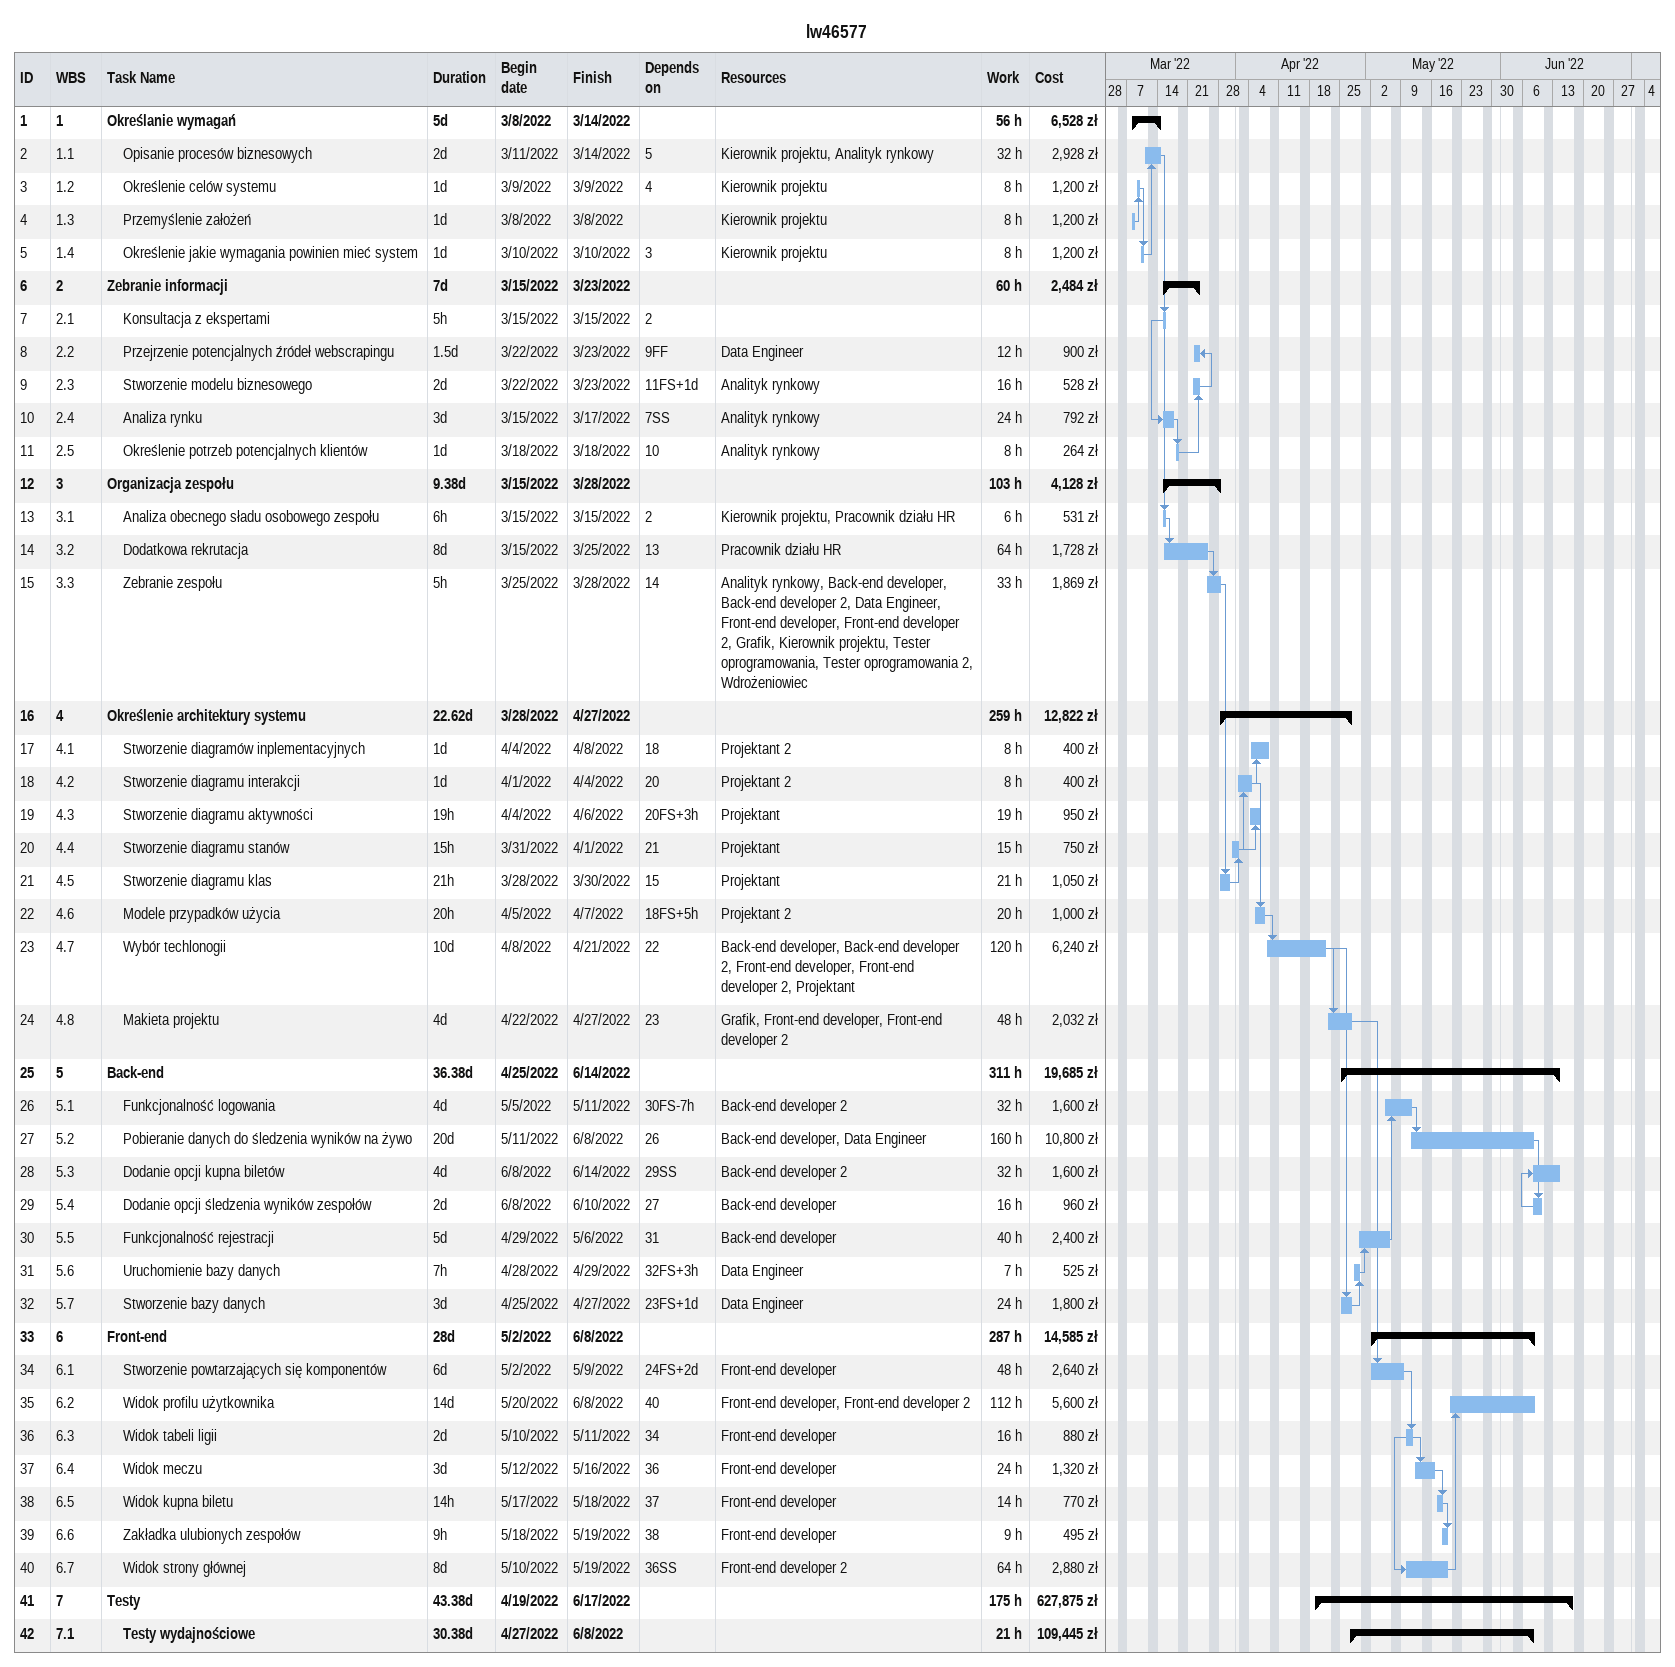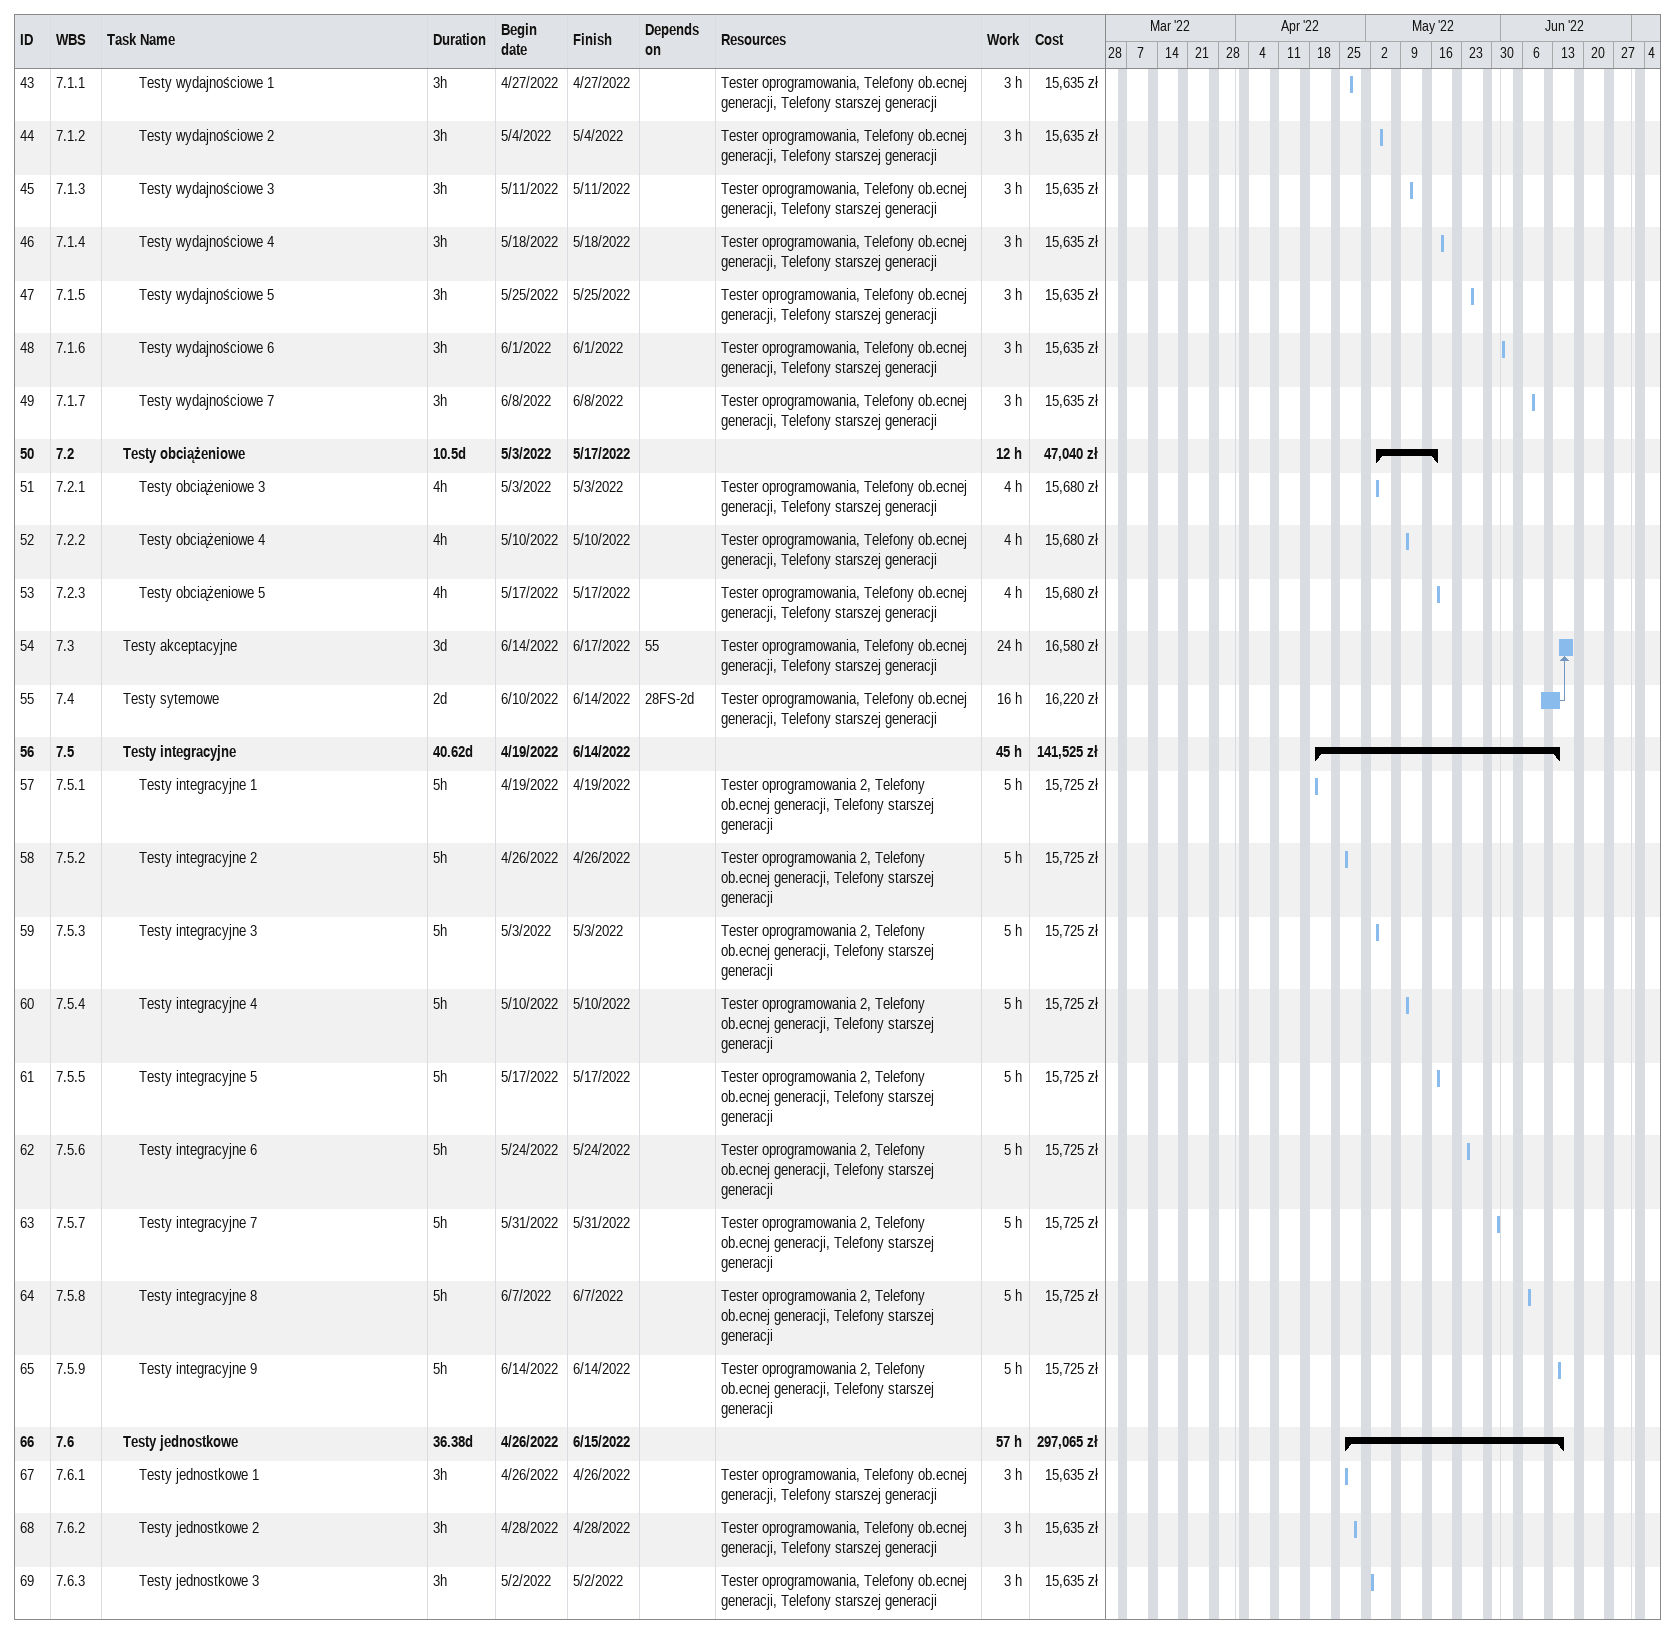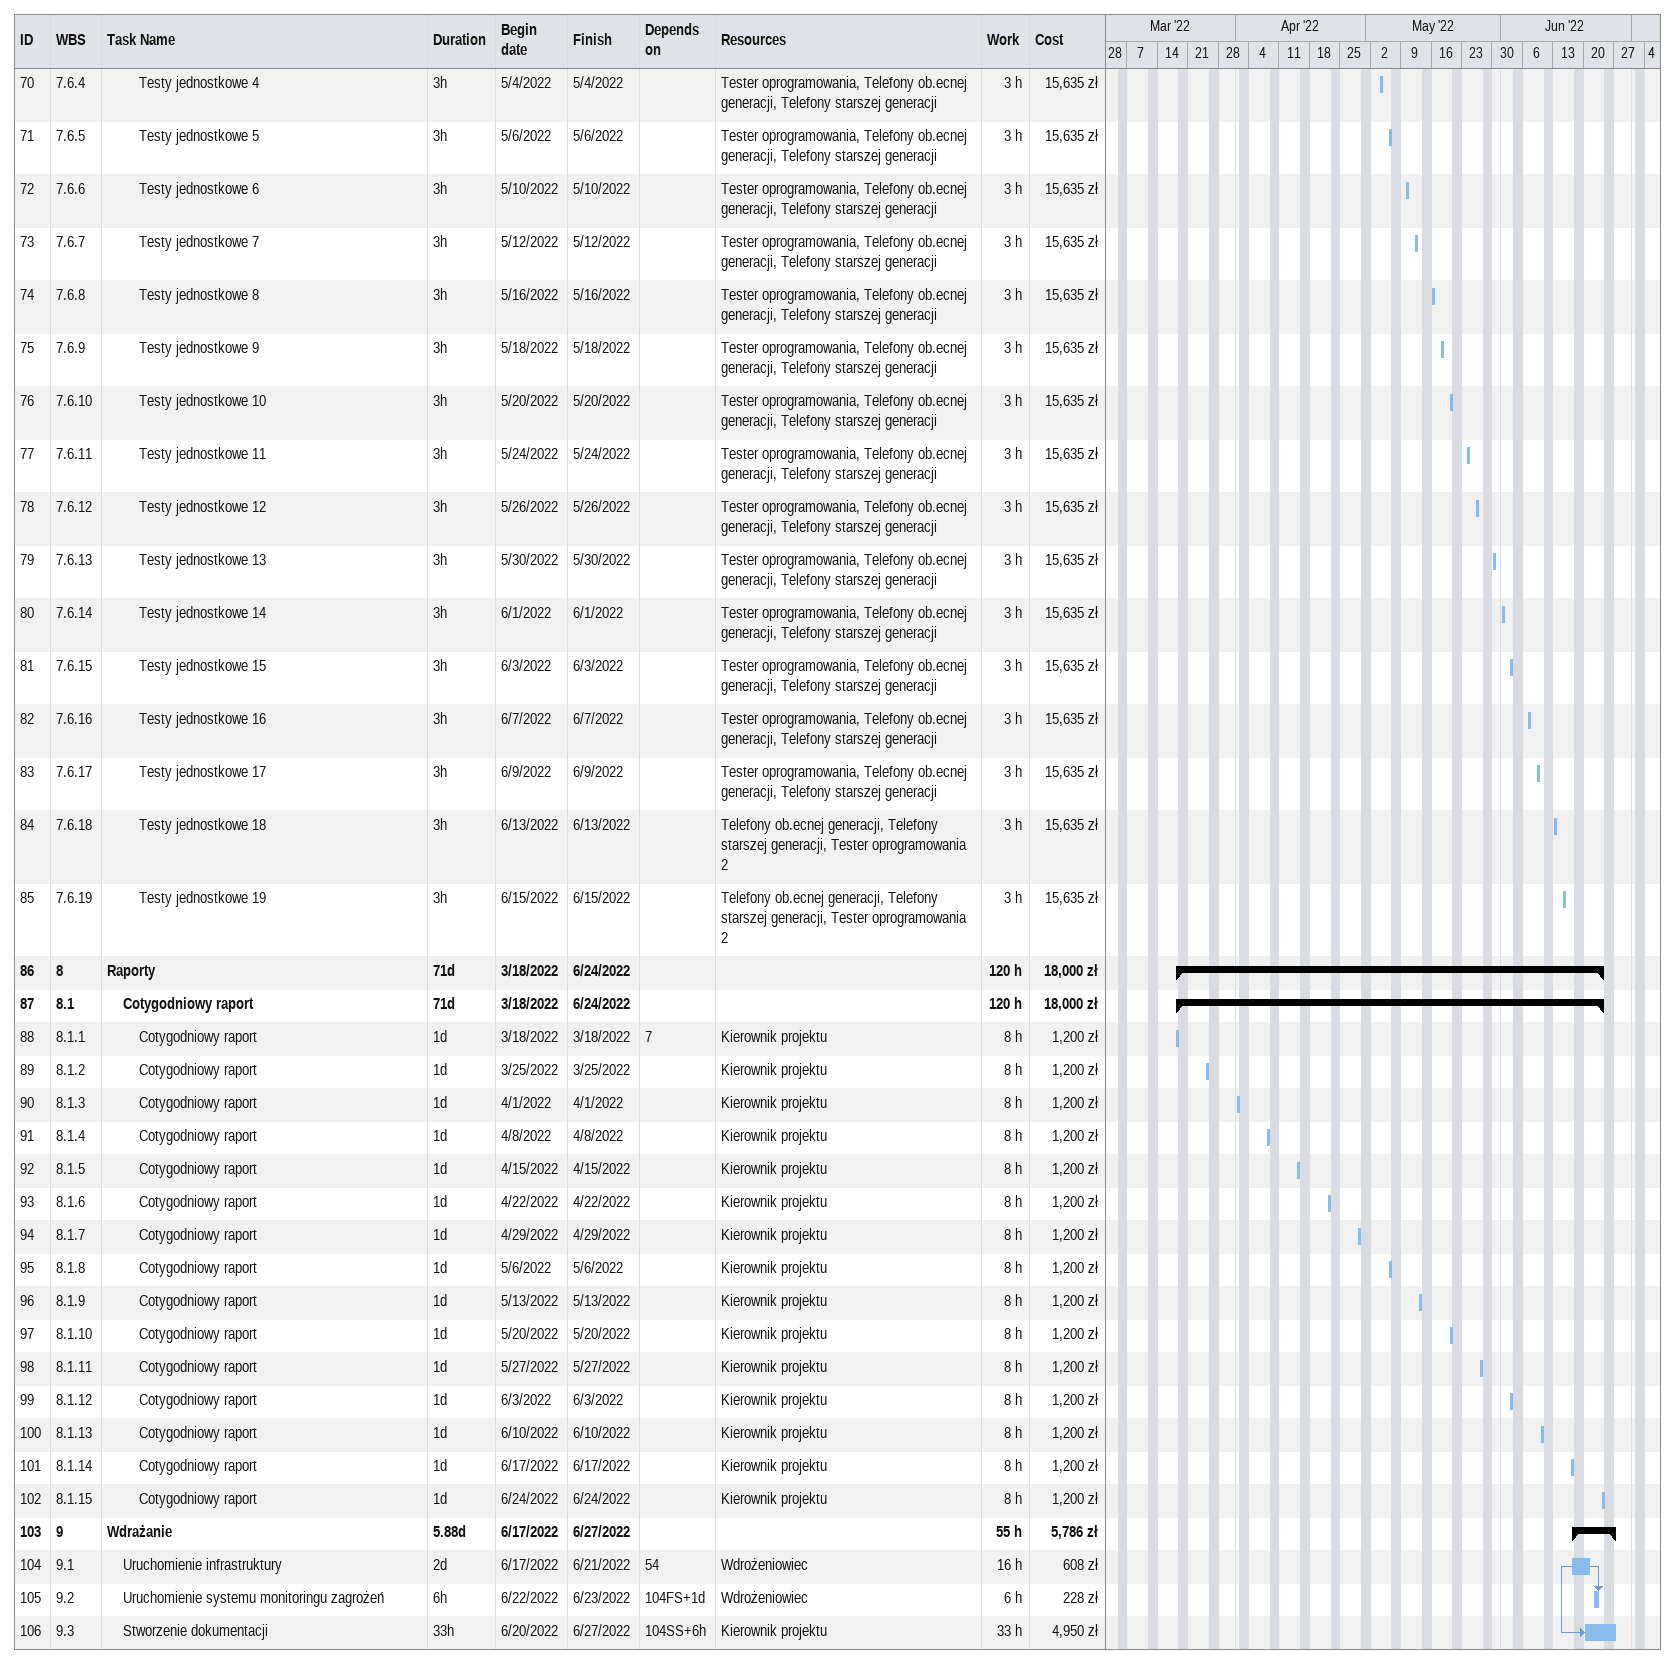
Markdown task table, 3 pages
lw46577

| ID | WBS | Task | Duration | Start | Finish | Predecessors | Resources | Work (h) | Cost (zł) |
|---|---|---|---|---|---|---|---|---|---|
| 1 | 1 | **Określanie wymagań** | 5d | 2022-03-08 | 2022-03-14 |  |  | 56 | 6528 |
| 2 | 1.1 | Opisanie procesów biznesowych | 2d | 2022-03-11 | 2022-03-14 | 5 | Kierownik projektu, Analityk rynkowy | 32 | 2928 |
| 3 | 1.2 | Określenie celów systemu | 1d | 2022-03-09 | 2022-03-09 | 4 | Kierownik projektu | 8 | 1200 |
| 4 | 1.3 | Przemyślenie założeń | 1d | 2022-03-08 | 2022-03-08 |  | Kierownik projektu | 8 | 1200 |
| 5 | 1.4 | Określenie jakie wymagania powinien mieć system | 1d | 2022-03-10 | 2022-03-10 | 3 | Kierownik projektu | 8 | 1200 |
| 6 | 2 | **Zebranie informacji** | 7d | 2022-03-15 | 2022-03-23 |  |  | 60 | 2484 |
| 7 | 2.1 | Konsultacja z ekspertami | 5h | 2022-03-15 | 2022-03-15 | 2 |  |  |  |
| 8 | 2.2 | Przejrzenie potencjalnych źródeł webscrapingu | 1.5d | 2022-03-22 | 2022-03-23 | 9FF | Data Engineer | 12 | 900 |
| 9 | 2.3 | Stworzenie modelu biznesowego | 2d | 2022-03-22 | 2022-03-23 | 11FS+1d | Analityk rynkowy | 16 | 528 |
| 10 | 2.4 | Analiza rynku | 3d | 2022-03-15 | 2022-03-17 | 7SS | Analityk rynkowy | 24 | 792 |
| 11 | 2.5 | Określenie potrzeb potencjalnych klientów | 1d | 2022-03-18 | 2022-03-18 | 10 | Analityk rynkowy | 8 | 264 |
| 12 | 3 | **Organizacja zespołu** | 9.38d | 2022-03-15 | 2022-03-28 |  |  | 103 | 4128 |
| 13 | 3.1 | Analiza obecnego sładu osobowego zespołu | 6h | 2022-03-15 | 2022-03-15 | 2 | Kierownik projektu, Pracownik działu HR | 6 | 531 |
| 14 | 3.2 | Dodatkowa rekrutacja | 8d | 2022-03-15 | 2022-03-25 | 13 | Pracownik działu HR | 64 | 1728 |
| 15 | 3.3 | Zebranie zespołu | 5h | 2022-03-25 | 2022-03-28 | 14 | Analityk rynkowy, Back-end developer, Back-end developer 2, Data Engineer, Front-end developer, Front-end developer 2, Grafik, Kierownik projektu, Tester oprogramowania, Tester oprogramowania 2, Wdrożeniowiec | 33 | 1869 |
| 16 | 4 | **Określenie architektury systemu** | 22.62d | 2022-03-28 | 2022-04-27 |  |  | 259 | 12822 |
| 17 | 4.1 | Stworzenie diagramów inplementacyjnych | 1d | 2022-04-04 | 2022-04-08 | 18 | Projektant 2 | 8 | 400 |
| 18 | 4.2 | Stworzenie diagramu interakcji | 1d | 2022-04-01 | 2022-04-04 | 20 | Projektant 2 | 8 | 400 |
| 19 | 4.3 | Stworzenie diagramu aktywności | 19h | 2022-04-04 | 2022-04-06 | 20FS+3h | Projektant | 19 | 950 |
| 20 | 4.4 | Stworzenie diagramu stanów | 15h | 2022-03-31 | 2022-04-01 | 21 | Projektant | 15 | 750 |
| 21 | 4.5 | Stworzenie diagramu klas | 21h | 2022-03-28 | 2022-03-30 | 15 | Projektant | 21 | 1050 |
| 22 | 4.6 | Modele przypadków użycia | 20h | 2022-04-05 | 2022-04-07 | 18FS+5h | Projektant 2 | 20 | 1000 |
| 23 | 4.7 | Wybór techlonogii | 10d | 2022-04-08 | 2022-04-21 | 22 | Back-end developer, Back-end developer 2, Front-end developer, Front-end developer 2, Projektant | 120 | 6240 |
| 24 | 4.8 | Makieta projektu | 4d | 2022-04-22 | 2022-04-27 | 23 | Grafik, Front-end developer, Front-end developer 2 | 48 | 2032 |
| 25 | 5 | **Back-end** | 36.38d | 2022-04-25 | 2022-06-14 |  |  | 311 | 19685 |
| 26 | 5.1 | Funkcjonalność logowania | 4d | 2022-05-05 | 2022-05-11 | 30FS-7h | Back-end developer 2 | 32 | 1600 |
| 27 | 5.2 | Pobieranie danych do śledzenia wyników na żywo | 20d | 2022-05-11 | 2022-06-08 | 26 | Back-end developer, Data Engineer | 160 | 10800 |
| 28 | 5.3 | Dodanie opcji kupna biletów | 4d | 2022-06-08 | 2022-06-14 | 29SS | Back-end developer 2 | 32 | 1600 |
| 29 | 5.4 | Dodanie opcji śledzenia wyników zespołów | 2d | 2022-06-08 | 2022-06-10 | 27 | Back-end developer | 16 | 960 |
| 30 | 5.5 | Funkcjonalność rejestracji | 5d | 2022-04-29 | 2022-05-06 | 31 | Back-end developer | 40 | 2400 |
| 31 | 5.6 | Uruchomienie bazy danych | 7h | 2022-04-28 | 2022-04-29 | 32FS+3h | Data Engineer | 7 | 525 |
| 32 | 5.7 | Stworzenie bazy danych | 3d | 2022-04-25 | 2022-04-27 | 23FS+1d | Data Engineer | 24 | 1800 |
| 33 | 6 | **Front-end** | 28d | 2022-05-02 | 2022-06-08 |  |  | 287 | 14585 |
| 34 | 6.1 | Stworzenie powtarzających się komponentów | 6d | 2022-05-02 | 2022-05-09 | 24FS+2d | Front-end developer | 48 | 2640 |
| 35 | 6.2 | Widok profilu użytkownika | 14d | 2022-05-20 | 2022-06-08 | 40 | Front-end developer, Front-end developer 2 | 112 | 5600 |
| 36 | 6.3 | Widok tabeli ligii | 2d | 2022-05-10 | 2022-05-11 | 34 | Front-end developer | 16 | 880 |
| 37 | 6.4 | Widok meczu | 3d | 2022-05-12 | 2022-05-16 | 36 | Front-end developer | 24 | 1320 |
| 38 | 6.5 | Widok kupna biletu | 14h | 2022-05-17 | 2022-05-18 | 37 | Front-end developer | 14 | 770 |
| 39 | 6.6 | Zakładka ulubionych zespołów | 9h | 2022-05-18 | 2022-05-19 | 38 | Front-end developer | 9 | 495 |
| 40 | 6.7 | Widok strony głównej | 8d | 2022-05-10 | 2022-05-19 | 36SS | Front-end developer 2 | 64 | 2880 |
| 41 | 7 | **Testy** | 43.38d | 2022-04-19 | 2022-06-17 |  |  | 175 | 627875 |
| 42 | 7.1 | **Testy wydajnościowe** | 30.38d | 2022-04-27 | 2022-06-08 |  |  | 21 | 109445 |
| 43 | 7.1.1 | Testy wydajnościowe 1 | 3h | 2022-04-27 | 2022-04-27 |  | Tester oprogramowania, Telefony ob.ecnej generacji, Telefony starszej generacji | 3 | 15635 |
| 44 | 7.1.2 | Testy wydajnościowe 2 | 3h | 2022-05-04 | 2022-05-04 |  | Tester oprogramowania, Telefony ob.ecnej generacji, Telefony starszej generacji | 3 | 15635 |
| 45 | 7.1.3 | Testy wydajnościowe 3 | 3h | 2022-05-11 | 2022-05-11 |  | Tester oprogramowania, Telefony ob.ecnej generacji, Telefony starszej generacji | 3 | 15635 |
| 46 | 7.1.4 | Testy wydajnościowe 4 | 3h | 2022-05-18 | 2022-05-18 |  | Tester oprogramowania, Telefony ob.ecnej generacji, Telefony starszej generacji | 3 | 15635 |
| 47 | 7.1.5 | Testy wydajnościowe 5 | 3h | 2022-05-25 | 2022-05-25 |  | Tester oprogramowania, Telefony ob.ecnej generacji, Telefony starszej generacji | 3 | 15635 |
| 48 | 7.1.6 | Testy wydajnościowe 6 | 3h | 2022-06-01 | 2022-06-01 |  | Tester oprogramowania, Telefony ob.ecnej generacji, Telefony starszej generacji | 3 | 15635 |
| 49 | 7.1.7 | Testy wydajnościowe 7 | 3h | 2022-06-08 | 2022-06-08 |  | Tester oprogramowania, Telefony ob.ecnej generacji, Telefony starszej generacji | 3 | 15635 |
| 50 | 7.2 | **Testy obciążeniowe** | 10.5d | 2022-05-03 | 2022-05-17 |  |  | 12 | 47040 |
| 51 | 7.2.1 | Testy obciążeniowe 3 | 4h | 2022-05-03 | 2022-05-03 |  | Tester oprogramowania, Telefony ob.ecnej generacji, Telefony starszej generacji | 4 | 15680 |
| 52 | 7.2.2 | Testy obciążeniowe 4 | 4h | 2022-05-10 | 2022-05-10 |  | Tester oprogramowania, Telefony ob.ecnej generacji, Telefony starszej generacji | 4 | 15680 |
| 53 | 7.2.3 | Testy obciążeniowe 5 | 4h | 2022-05-17 | 2022-05-17 |  | Tester oprogramowania, Telefony ob.ecnej generacji, Telefony starszej generacji | 4 | 15680 |
| 54 | 7.3 | Testy akceptacyjne | 3d | 2022-06-14 | 2022-06-17 | 55 | Tester oprogramowania, Telefony ob.ecnej generacji, Telefony starszej generacji | 24 | 16580 |
| 55 | 7.4 | Testy sytemowe | 2d | 2022-06-10 | 2022-06-14 | 28FS-2d | Tester oprogramowania, Telefony ob.ecnej generacji, Telefony starszej generacji | 16 | 16220 |
| 56 | 7.5 | **Testy integracyjne** | 40.62d | 2022-04-19 | 2022-06-14 |  |  | 45 | 141525 |
| 57 | 7.5.1 | Testy integracyjne 1 | 5h | 2022-04-19 | 2022-04-19 |  | Tester oprogramowania 2, Telefony ob.ecnej generacji, Telefony starszej generacji | 5 | 15725 |
| 58 | 7.5.2 | Testy integracyjne 2 | 5h | 2022-04-26 | 2022-04-26 |  | Tester oprogramowania 2, Telefony ob.ecnej generacji, Telefony starszej generacji | 5 | 15725 |
| 59 | 7.5.3 | Testy integracyjne 3 | 5h | 2022-05-03 | 2022-05-03 |  | Tester oprogramowania 2, Telefony ob.ecnej generacji, Telefony starszej generacji | 5 | 15725 |
| 60 | 7.5.4 | Testy integracyjne 4 | 5h | 2022-05-10 | 2022-05-10 |  | Tester oprogramowania 2, Telefony ob.ecnej generacji, Telefony starszej generacji | 5 | 15725 |
| 61 | 7.5.5 | Testy integracyjne 5 | 5h | 2022-05-17 | 2022-05-17 |  | Tester oprogramowania 2, Telefony ob.ecnej generacji, Telefony starszej generacji | 5 | 15725 |
| 62 | 7.5.6 | Testy integracyjne 6 | 5h | 2022-05-24 | 2022-05-24 |  | Tester oprogramowania 2, Telefony ob.ecnej generacji, Telefony starszej generacji | 5 | 15725 |
| 63 | 7.5.7 | Testy integracyjne 7 | 5h | 2022-05-31 | 2022-05-31 |  | Tester oprogramowania 2, Telefony ob.ecnej generacji, Telefony starszej generacji | 5 | 15725 |
| 64 | 7.5.8 | Testy integracyjne 8 | 5h | 2022-06-07 | 2022-06-07 |  | Tester oprogramowania 2, Telefony ob.ecnej generacji, Telefony starszej generacji | 5 | 15725 |
| 65 | 7.5.9 | Testy integracyjne 9 | 5h | 2022-06-14 | 2022-06-14 |  | Tester oprogramowania 2, Telefony ob.ecnej generacji, Telefony starszej generacji | 5 | 15725 |
| 66 | 7.6 | **Testy jednostkowe** | 36.38d | 2022-04-26 | 2022-06-15 |  |  | 57 | 297065 |
| 67 | 7.6.1 | Testy jednostkowe 1 | 3h | 2022-04-26 | 2022-04-26 |  | Tester oprogramowania, Telefony ob.ecnej generacji, Telefony starszej generacji | 3 | 15635 |
| 68 | 7.6.2 | Testy jednostkowe 2 | 3h | 2022-04-28 | 2022-04-28 |  | Tester oprogramowania, Telefony ob.ecnej generacji, Telefony starszej generacji | 3 | 15635 |
| 69 | 7.6.3 | Testy jednostkowe 3 | 3h | 2022-05-02 | 2022-05-02 |  | Tester oprogramowania, Telefony ob.ecnej generacji, Telefony starszej generacji | 3 | 15635 |
| 70 | 7.6.4 | Testy jednostkowe 4 | 3h | 2022-05-04 | 2022-05-04 |  | Tester oprogramowania, Telefony ob.ecnej generacji, Telefony starszej generacji | 3 | 15635 |
| 71 | 7.6.5 | Testy jednostkowe 5 | 3h | 2022-05-06 | 2022-05-06 |  | Tester oprogramowania, Telefony ob.ecnej generacji, Telefony starszej generacji | 3 | 15635 |
| 72 | 7.6.6 | Testy jednostkowe 6 | 3h | 2022-05-10 | 2022-05-10 |  | Tester oprogramowania, Telefony ob.ecnej generacji, Telefony starszej generacji | 3 | 15635 |
| 73 | 7.6.7 | Testy jednostkowe 7 | 3h | 2022-05-12 | 2022-05-12 |  | Tester oprogramowania, Telefony ob.ecnej generacji, Telefony starszej generacji | 3 | 15635 |
| 74 | 7.6.8 | Testy jednostkowe 8 | 3h | 2022-05-16 | 2022-05-16 |  | Tester oprogramowania, Telefony ob.ecnej generacji, Telefony starszej generacji | 3 | 15635 |
| 75 | 7.6.9 | Testy jednostkowe 9 | 3h | 2022-05-18 | 2022-05-18 |  | Tester oprogramowania, Telefony ob.ecnej generacji, Telefony starszej generacji | 3 | 15635 |
| 76 | 7.6.10 | Testy jednostkowe 10 | 3h | 2022-05-20 | 2022-05-20 |  | Tester oprogramowania, Telefony ob.ecnej generacji, Telefony starszej generacji | 3 | 15635 |
| 77 | 7.6.11 | Testy jednostkowe 11 | 3h | 2022-05-24 | 2022-05-24 |  | Tester oprogramowania, Telefony ob.ecnej generacji, Telefony starszej generacji | 3 | 15635 |
| 78 | 7.6.12 | Testy jednostkowe 12 | 3h | 2022-05-26 | 2022-05-26 |  | Tester oprogramowania, Telefony ob.ecnej generacji, Telefony starszej generacji | 3 | 15635 |
| 79 | 7.6.13 | Testy jednostkowe 13 | 3h | 2022-05-30 | 2022-05-30 |  | Tester oprogramowania, Telefony ob.ecnej generacji, Telefony starszej generacji | 3 | 15635 |
| 80 | 7.6.14 | Testy jednostkowe 14 | 3h | 2022-06-01 | 2022-06-01 |  | Tester oprogramowania, Telefony ob.ecnej generacji, Telefony starszej generacji | 3 | 15635 |
| 81 | 7.6.15 | Testy jednostkowe 15 | 3h | 2022-06-03 | 2022-06-03 |  | Tester oprogramowania, Telefony ob.ecnej generacji, Telefony starszej generacji | 3 | 15635 |
| 82 | 7.6.16 | Testy jednostkowe 16 | 3h | 2022-06-07 | 2022-06-07 |  | Tester oprogramowania, Telefony ob.ecnej generacji, Telefony starszej generacji | 3 | 15635 |
| 83 | 7.6.17 | Testy jednostkowe 17 | 3h | 2022-06-09 | 2022-06-09 |  | Tester oprogramowania, Telefony ob.ecnej generacji, Telefony starszej generacji | 3 | 15635 |
| 84 | 7.6.18 | Testy jednostkowe 18 | 3h | 2022-06-13 | 2022-06-13 |  | Telefony ob.ecnej generacji, Telefony starszej generacji, Tester oprogramowania 2 | 3 | 15635 |
| 85 | 7.6.19 | Testy jednostkowe 19 | 3h | 2022-06-15 | 2022-06-15 |  | Telefony ob.ecnej generacji, Telefony starszej generacji, Tester oprogramowania 2 | 3 | 15635 |
| 86 | 8 | **Raporty** | 71d | 2022-03-18 | 2022-06-24 |  |  | 120 | 18000 |
| 87 | 8.1 | **Cotygodniowy raport** | 71d | 2022-03-18 | 2022-06-24 |  |  | 120 | 18000 |
| 88 | 8.1.1 | Cotygodniowy raport | 1d | 2022-03-18 | 2022-03-18 | 7 | Kierownik projektu | 8 | 1200 |
| 89 | 8.1.2 | Cotygodniowy raport | 1d | 2022-03-25 | 2022-03-25 |  | Kierownik projektu | 8 | 1200 |
| 90 | 8.1.3 | Cotygodniowy raport | 1d | 2022-04-01 | 2022-04-01 |  | Kierownik projektu | 8 | 1200 |
| 91 | 8.1.4 | Cotygodniowy raport | 1d | 2022-04-08 | 2022-04-08 |  | Kierownik projektu | 8 | 1200 |
| 92 | 8.1.5 | Cotygodniowy raport | 1d | 2022-04-15 | 2022-04-15 |  | Kierownik projektu | 8 | 1200 |
| 93 | 8.1.6 | Cotygodniowy raport | 1d | 2022-04-22 | 2022-04-22 |  | Kierownik projektu | 8 | 1200 |
| 94 | 8.1.7 | Cotygodniowy raport | 1d | 2022-04-29 | 2022-04-29 |  | Kierownik projektu | 8 | 1200 |
| 95 | 8.1.8 | Cotygodniowy raport | 1d | 2022-05-06 | 2022-05-06 |  | Kierownik projektu | 8 | 1200 |
| 96 | 8.1.9 | Cotygodniowy raport | 1d | 2022-05-13 | 2022-05-13 |  | Kierownik projektu | 8 | 1200 |
| 97 | 8.1.10 | Cotygodniowy raport | 1d | 2022-05-20 | 2022-05-20 |  | Kierownik projektu | 8 | 1200 |
| 98 | 8.1.11 | Cotygodniowy raport | 1d | 2022-05-27 | 2022-05-27 |  | Kierownik projektu | 8 | 1200 |
| 99 | 8.1.12 | Cotygodniowy raport | 1d | 2022-06-03 | 2022-06-03 |  | Kierownik projektu | 8 | 1200 |
| 100 | 8.1.13 | Cotygodniowy raport | 1d | 2022-06-10 | 2022-06-10 |  | Kierownik projektu | 8 | 1200 |
| 101 | 8.1.14 | Cotygodniowy raport | 1d | 2022-06-17 | 2022-06-17 |  | Kierownik projektu | 8 | 1200 |
| 102 | 8.1.15 | Cotygodniowy raport | 1d | 2022-06-24 | 2022-06-24 |  | Kierownik projektu | 8 | 1200 |
| 103 | 9 | **Wdrażanie** | 5.88d | 2022-06-17 | 2022-06-27 |  |  | 55 | 5786 |
| 104 | 9.1 | Uruchomienie infrastruktury | 2d | 2022-06-17 | 2022-06-21 | 54 | Wdrożeniowiec | 16 | 608 |
| 105 | 9.2 | Uruchomienie systemu monitoringu zagrożeń | 6h | 2022-06-22 | 2022-06-23 | 104FS+1d | Wdrożeniowiec | 6 | 228 |
| 106 | 9.3 | Stworzenie dokumentacji | 33h | 2022-06-20 | 2022-06-27 | 104SS+6h | Kierownik projektu | 33 | 4950 |
